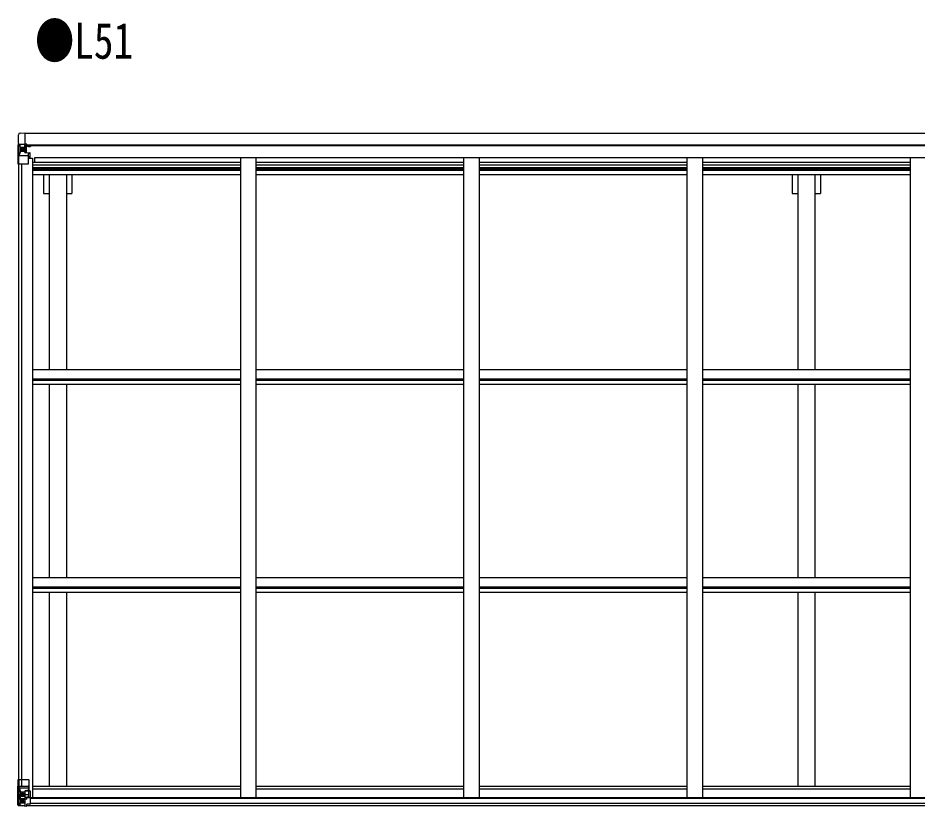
# Model space of a CAD drawing. Units: millimetres, scale not verified. Extents: x -14718 to 14718, y -10395 to 10395.
# Drawn here: x -3181 to -295, y 235 to 2762 of the extents above; entities that cross this region are included whole.
import ezdxf
from ezdxf.enums import TextEntityAlignment as Align

# ---------------------------------------------------------------- set-up
doc = ezdxf.new("R2010")
doc.units = ezdxf.units.MM
doc.header["$LTSCALE"] = 40
for name, color, linetype in [('0-2_USER1', 3, 'Continuous'), ('0-4_YKK_13', 4, 'Continuous'), ('0-5_YKK_A1', 4, 'Continuous')]:
    doc.layers.add(name, color=color, linetype=linetype)
doc.styles.add('ＭＳ ゴシック', font='')
doc.styles.get('ＭＳ ゴシック').set_extended_font_data('MS Gothic')

msp = doc.modelspace()

# ---------------------------------------------------------------- linework, layer by layer
at = {"layer": '0-4_YKK_13'}
for p, q in [((-3179.67, 2360.09), (-3179.67, 2387.48)), ((-3180.97, 2354.97), (-3180.97, 2354.94)), ((-3180.03, 2355.98), (-3180.03, 2355.98)), ((-3180.03, 2355.93), (-3180.03, 2355.97)), ((-3171.06, 2356.36), (-3178.98, 2355.89)), ((-3178.12, 2354.92), (-3178.13, 2354.85)), ((-3178.13, 2294.26), (-3178.13, 2354.85)), ((-3174.16, 2351.47), (-3176.89, 2355.14)), ((-3173.3, 2347.97), (-3170.97, 2348.03)), ((-3173.3, 2334.49), (-3173.3, 2347.97)), ((-3158.97, 2357.15), (-3170.97, 2356.37)), ((-3170.97, 2348.02), (-3158.97, 2348.02)), ((-3165.49, 2340.82), (-3165.49, 2339.86)), ((-3159.97, 2348.02), (-3158.97, 2348.02)), ((-3152.47, 2357.66), (-3158.97, 2357.26)), ((-3158.97, 2331.17), (-3158.97, 2357.26)), ((-3158.97, 2356.38), (-3152.47, 2356.78)), ((-3157.47, 2351.56), (-3158.97, 2351.56)), ((-3157.47, 2348.02), (-3158.97, 2348.02)), ((-3152.47, 2355.85), (-3157.47, 2355.76)), ((-3156.97, 2351.2), (-3157.47, 2351.2)), ((-3153.47, 2346.27), (-3157.47, 2346.27)), ((-3153.47, 2338.06), (-3157.47, 2338.06)), ((-3157.36, 2349.9), (-3153.47, 2349.9)), ((-3156.97, 2352.22), (-3156.97, 2350.27)), ((-3148.97, 2352.22), (-3156.97, 2352.22)), ((-3148.97, 2352.2), (-3156.97, 2352.2)), ((-3146.97, 2350.36), (-3156.97, 2350.27)), ((-3156.97, 2350.1), (-3156.97, 2350.27)), ((-3156.97, 2350.27), (-3156.97, 2350.27)), ((-3153.47, 2330.16), (-3153.47, 2350.13)), ((-3152.47, 2356.78), (-3152.47, 2357.66)), ((-3152.47, 2356.26), (-3152.47, 2356.78)), ((-3152.47, 2356.26), (-3152.47, 2355.85)), ((-3152.47, 2355.85), (-3152.47, 2355.03)), ((-3147.47, 2355.46), (-3147.47, 2355.03)), ((-3147.17, 2355.46), (-3147.47, 2355.46)), ((-3147.17, 2355.46), (-3145.48, 2355.03)), ((-3146.97, 2351.96), (-3141.97, 2351.96)), ((-3146.97, 2350.36), (-3146.97, 2351.96)), ((-3141.97, 2352.89), (-3141.97, 2351.96)), ((-3141.97, 2351.96), (-3140.97, 2351.96)), ((-3140.97, 2351.96), (-3140.97, 2352.89)), ((-3140.97, 2351.96), (-3140.97, 2350.4)), ((-3140.97, 2350.28), (-3140.97, 2350.4)), ((-3177.58, 2321.15), (-3173.44, 2333.23)), ((-3177.58, 2321.15), (-3170.97, 2320.93)), ((-3170.97, 2334.46), (-3173.3, 2334.49)), ((-3170.97, 2334.46), (-3158.97, 2334.46)), ((-3170.97, 2334.46), (-3170.97, 2334.46)), ((-3170.97, 2320.93), (-3146.97, 2320.93)), ((-3157.47, 2334.46), (-3158.97, 2334.46)), ((-3158.14, 2330.91), (-3147.79, 2329.25)), ((-3158.14, 2330.27), (-3158.14, 2330.91)), ((-3147.79, 2328.62), (-3158.14, 2330.27)), ((-3147.79, 2329.25), (-3147.79, 2328.62)), ((-3147.52, 2329.18), (-3143.47, 2329.14)), ((-3146.97, 2295.26), (-3146.97, 2328.36)), ((-3142.47, 2317.26), (-3146.97, 2317.26)), ((-3142.47, 2329.13), (-3143.47, 2329.14)), ((-3143.47, 2327.41), (-3142.47, 2327.41)), ((-3142.47, 2312.92), (-3142.47, 2329.13)), ((-3178.13, 2294.26), (-3147.97, 2294.26)), ((-3180.65, 319.77), (-3147.65, 319.77)), ((-3180.65, 259.06), (-3180.65, 319.77)), ((-3177.81, 319.77), (-3177.81, 259.18)), ((-3146.65, 318.77), (-3146.65, 285.67)), ((-3180.97, 298.29), (-3147.97, 298.29)), ((-3180.97, 237.58), (-3180.97, 298.29)), ((-3178.12, 298.29), (-3178.12, 237.7)), ((-3177.27, 292.88), (-3170.65, 293.1)), ((-3177.27, 292.88), (-3173.12, 280.8)), ((-3170.65, 293.1), (-3146.65, 293.1)), ((-3146.97, 297.29), (-3146.97, 264.19)), ((-3177.58, 271.41), (-3170.97, 271.62)), ((-3177.58, 271.41), (-3173.44, 259.32)), ((-3173.84, 262.56), (-3176.58, 258.89)), ((-3170.65, 279.57), (-3172.99, 279.54)), ((-3172.99, 279.54), (-3172.99, 266.06)), ((-3172.99, 266.06), (-3170.65, 266.01)), ((-3170.97, 271.62), (-3146.97, 271.62)), ((-3170.65, 279.57), (-3170.65, 279.57)), ((-3158.65, 279.57), (-3170.65, 279.57)), ((-3170.65, 266.01), (-3158.65, 266.01)), ((-3166.13, 273.21), (-3166.13, 274.17)), ((-3158.97, 262.07), (-3152.47, 262.07)), ((-3158.97, 262.07), (-3158.97, 235.29)), ((-3158.65, 283.55), (-3152.15, 283.55)), ((-3158.65, 283.55), (-3158.65, 256.77)), ((-3147.79, 263.93), (-3158.14, 262.28)), ((-3158.14, 262.28), (-3158.14, 262.07)), ((-3147.48, 285.41), (-3157.83, 283.76)), ((-3157.83, 283.76), (-3157.83, 283.55)), ((-3155.44, 262.07), (-3147.79, 263.3)), ((-3155.13, 283.55), (-3147.48, 284.78)), ((-3152.47, 262.07), (-3143.47, 262.04)), ((-3152.15, 283.55), (-3143.15, 283.52)), ((-3152.15, 256.37), (-3152.15, 262.31)), ((-3143.15, 261.74), (-3152.15, 261.69)), ((-3147.79, 263.3), (-3147.79, 263.93)), ((-3147.48, 284.78), (-3147.48, 285.41)), ((-3142.47, 261.13), (-3142.47, 240.98)), ((-3142.15, 282.61), (-3142.15, 262.46)), ((-3180.03, 236.62), (-3180.03, 236.57)), ((-3179.72, 258.1), (-3179.72, 258.05)), ((-3171.06, 236.19), (-3178.98, 236.66)), ((-3170.75, 257.67), (-3178.67, 258.14)), ((-3178.12, 237.63), (-3178.12, 237.7)), ((-3177.81, 259.11), (-3177.81, 259.18)), ((-3174.16, 241.08), (-3176.89, 237.41)), ((-3170.97, 258.09), (-3173.3, 258.06)), ((-3173.3, 258.06), (-3173.3, 244.58)), ((-3173.3, 244.58), (-3170.97, 244.53)), ((-3170.97, 258.09), (-3170.97, 258.09)), ((-3158.97, 258.09), (-3170.97, 258.09)), ((-3170.97, 244.53), (-3158.97, 244.53)), ((-3158.97, 235.4), (-3170.97, 236.18)), ((-3158.65, 256.88), (-3170.65, 257.66)), ((-3166.45, 251.73), (-3166.45, 252.69)), ((-3152.47, 234.89), (-3152.47, 240.83)), ((-3143.47, 240.26), (-3152.47, 240.21))]:
    msp.add_line(p, q, dxfattribs=at)
for points in [[(-3174.46, 2392.97), (-3158.97, 2393.78), (-3158.97, 2357.26)], [(-3180.97, 2354.94), (-3180.97, 2294.26), (-3178.13, 2294.26)], [(-3180.03, 2355.98), (-3170.97, 2356.53), (-3158.97, 2357.26)], [(-3167.41, 2341.78), (-3168.37, 2341.78), (-3168.37, 2342.74), (-3167.41, 2342.74)], [(-3166.45, 2343.7), (-3166.45, 2344.66), (-3165.49, 2344.66), (-3165.49, 2343.7)], [(-3165.49, 2339.86), (-3166.45, 2339.86), (-3166.45, 2340.82)], [(-3164.53, 2342.74), (-3163.57, 2342.74), (-3163.57, 2341.78), (-3164.53, 2341.78)], [(-3152.47, 2356.26), (-3157.47, 2356.26), (-3157.47, 2330.8)], [(-3156.97, 2351.2), (-3148.97, 2351.2), (-3148.97, 2352.89)], [(-3141.97, 2350.24), (-3156.97, 2350.1), (-3156.97, 2350.1)], [(-3146.97, 2350.36), (-3146.97, 2350.35), (-3140.97, 2350.4)], [(-3143.47, 2329.14), (-3143.47, 2327.41), (-3146.97, 2327.39)], [(-3167.09, 271.29), (-3168.05, 271.29), (-3168.05, 272.25), (-3167.09, 272.25)], [(-3166.13, 274.17), (-3165.17, 274.17), (-3165.17, 273.21)], [(-3165.17, 270.33), (-3165.17, 269.37), (-3166.13, 269.37), (-3166.13, 270.33)], [(-3164.21, 272.25), (-3163.25, 272.25), (-3163.25, 271.29), (-3164.21, 271.29)], [(-3142.15, 262.46), (-3142.17, 262.35), (-3152.15, 262.31)], [(-3180.03, 236.57), (-3170.97, 236.02), (-3152.47, 234.89)], [(-3179.72, 258.05), (-3170.65, 257.5), (-3152.15, 256.37)], [(-3167.41, 249.81), (-3168.37, 249.81), (-3168.37, 250.77), (-3167.41, 250.77)], [(-3166.45, 252.69), (-3165.49, 252.69), (-3165.49, 251.73)], [(-3165.49, 248.85), (-3165.49, 247.89), (-3166.45, 247.89), (-3166.45, 248.85)], [(-3164.53, 250.77), (-3163.57, 250.77), (-3163.57, 249.81), (-3164.53, 249.81)], [(-3142.47, 240.98), (-3142.48, 240.87), (-3152.47, 240.83)]]:
    msp.add_lwpolyline(points, dxfattribs=at)
for centre in [(-3165.97, 2342.26), (-3165.65, 271.77), (-3165.97, 250.29)]:
    msp.add_circle(centre, 5.3, dxfattribs=at)
for centre, radius, start, end in [((-3174.17, 2387.48), 5.5, 93, 180), ((-3179.97, 2354.98), 1, 93.50017, 180.00079), ((-3179.97, 2354.97), 0.999, 93.4424, 179.95083), ((-3179.97, 2354.93), 0.999, 93.4424, 179.95083), ((-3174.17, 2360.09), 5.5, 180, 226.41842), ((-3178.81, 2368.58), 12.7, 269.24466, 275.10311), ((-3176.84, 2354.97), 1.28, 131.17831, 182.45895), ((-3167.41, 2343.7), 0.96, 270, 0), ((-3167.41, 2340.82), 0.96, 0, 90), ((-3164.53, 2343.7), 0.96, 180, 270), ((-3164.53, 2340.82), 0.96, 90, 180), ((-3156.97, 2352.72), 0.5, 179.99802, 269.99691), ((-3156.97, 2352.7), 0.5, 180.00109, 270.00109), ((-3156.97, 2349.77), 0.5, 90.52895, 180.04464), ((-3156.96, 2349.59), 0.513, 91.88028, 181.04707), ((-3141.83, 2357.92), 7.69, 268.96999, 276.43426), ((-3158.03, 2331.84), 0.937, 182.32209, 263.26766), ((-3158.03, 2331.2), 0.937, 182.32209, 263.26766), ((-3147.9, 2328.32), 0.937, 2.32209, 83.26766), ((-3147.9, 2327.69), 0.937, 2.32209, 83.26766), ((-3147.97, 2295.26), 1, 270, 0), ((-3147.65, 318.77), 1, 0, 90), ((-3147.97, 297.29), 1, 0, 90), ((-3167.09, 273.21), 0.96, 270, 0), ((-3167.09, 270.33), 0.96, 0, 90), ((-3164.21, 273.21), 0.96, 180, 270), ((-3164.21, 270.33), 0.96, 90, 180), ((-3158.03, 261.35), 0.937, 96.73234, 129.06602), ((-3157.72, 282.83), 0.937, 96.73234, 129.06602), ((-3147.9, 264.86), 0.937, 276.73234, 357.67791), ((-3147.9, 264.23), 0.937, 276.73234, 357.67791), ((-3147.59, 286.34), 0.937, 276.73234, 357.67791), ((-3147.59, 285.71), 0.937, 276.73234, 357.67791), ((-3179.97, 237.62), 0.999, 180.04917, 266.5576), ((-3179.97, 237.58), 0.999, 180.04917, 266.5576), ((-3179.97, 237.57), 1, 179.99921, 266.49983), ((-3179.66, 259.1), 0.999, 180.04917, 266.5576), ((-3179.66, 259.06), 0.999, 180.04917, 266.5576), ((-3179.65, 259.05), 1, 179.99921, 266.49983), ((-3178.81, 223.97), 12.7, 84.89689, 90.75534), ((-3178.5, 245.45), 12.7, 84.89689, 90.75534), ((-3176.84, 237.58), 1.28, 177.54105, 228.82169), ((-3176.53, 259.06), 1.28, 177.54105, 228.82169), ((-3167.41, 251.73), 0.96, 270, 0), ((-3167.41, 248.85), 0.96, 0, 90), ((-3164.53, 251.73), 0.96, 180, 270), ((-3164.53, 248.85), 0.96, 90, 180)]:
    msp.add_arc(centre, radius, start, end, dxfattribs=at)
for centre, major_axis, ratio, start_param, end_param in [((-2979.03, 2368.29), (201, 12.36), 0.060933, 3.1373463, 3.1378449), ((-3178.03, 2356.05), (2, 0.12), 0.060933, 3.1378449, 4.2119296), ((-3177.84, 2352.96), (-0.02, 3), 0.466854, 5.5234897, 6.1575023), ((-3176.17, 2347.89), (0.03, 5), 0.573921, 4.7320603, 5.5159136), ((-3252.72, 2348.02), (81.75, 0), 0.061163, 0, 0.0007725), ((-3176.86, 2323.49), (0.85, 2.32), 0.403757, 2.3087461, 3.2744049), ((-3174.7, 2334.52), (0, 3), 0.468246, 4.2703918, 4.7058971), ((-3176.54, 290.54), (0.85, -2.32), 0.403757, 3.0087805, 3.9744392), ((-3176.86, 269.06), (0.85, -2.32), 0.403757, 3.0087805, 3.9744392), ((-3175.86, 266.14), (0.03, -5), 0.573921, 0.7672717, 1.551125), ((-3174.39, 279.51), (0, -3), 0.468246, 1.5772882, 2.0127935), ((-3252.4, 266.01), (81.75, 0), 0.061163, 6.2824128, 6.2831853), ((-3143.47, 261.13), (1, -0.021), 0.906239, 0.0187047, 1.589501), ((-3143.15, 282.61), (1, -0.021), 0.906239, 0.0187047, 1.589501), ((-3143.15, 262.45), (1, 0.012), 0.707053, 4.7036637, 6.124411), ((-3178.03, 236.5), (2, -0.12), 0.060933, 2.0712557, 3.1453404), ((-2979.03, 224.26), (201, -12.36), 0.060933, 3.1453404, 3.145839), ((-3177.72, 257.98), (2, -0.12), 0.060933, 2.0712557, 3.1453404), ((-2978.72, 245.74), (201, -12.36), 0.060933, 3.1453404, 3.145839), ((-3177.84, 239.59), (-0.02, -3), 0.466854, 0.125683, 0.7596956), ((-3177.52, 261.07), (-0.02, -3), 0.466854, 0.125683, 0.7596956), ((-3176.17, 244.67), (0.03, -5), 0.573921, 0.7672717, 1.551125), ((-3174.7, 258.03), (0, -3), 0.468246, 1.5772882, 2.0127935), ((-3252.72, 244.53), (81.75, 0), 0.061163, 6.2824128, 6.2831853), ((-3143.47, 240.97), (1, 0.012), 0.707053, 4.7036637, 6.124411)]:
    msp.add_ellipse(centre, major_axis=major_axis, ratio=ratio, start_param=start_param, end_param=end_param, dxfattribs=at)
at = {"layer": '0-5_YKK_A1'}
for p, q in [((-3158.97, 2392.53), (1853.03, 2392.53)), ((-3157.47, 2355.03), (1851.53, 2355.03)), ((-3157.47, 2352.89), (1851.53, 2352.89)), ((-3146.97, 2312.92), (-3133.97, 2312.92)), ((-3133.97, 2312.92), (-3133.97, 262.27)), ((-3126.47, 2299.23), (-3126.47, 2314.75)), ((-3126.47, 2314.75), (1820.53, 2314.75)), ((-2467.97, 2314.73), (-2467.97, 262.27)), ((-2417.97, 2314.73), (-2417.97, 262.27)), ((-1751.97, 2314.73), (-1751.97, 262.27)), ((-1701.97, 2314.73), (-1701.97, 262.27)), ((-1035.97, 2314.73), (-1035.97, 262.27)), ((-985.97, 2314.73), (-985.97, 262.27)), ((-319.97, 2314.73), (-319.97, 262.27)), ((-3178.97, 2294.26), (-3178.97, 298.29)), ((-3169.27, 2294.26), (-3169.27, 298.29)), ((-3133.97, 2299.23), (-2467.97, 2299.23)), ((-3133.97, 2290.84), (-2467.97, 2290.84)), ((-3133.97, 2282.64), (-2467.97, 2282.64)), ((-2417.97, 2299.23), (-1751.97, 2299.23)), ((-2417.97, 2290.84), (-1751.97, 2290.84)), ((-2417.97, 2282.64), (-1751.97, 2282.64)), ((-1701.97, 2299.23), (-1035.97, 2299.23)), ((-1701.97, 2290.84), (-1035.97, 2290.84)), ((-1701.97, 2282.64), (-1035.97, 2282.64)), ((-985.97, 2299.23), (-319.97, 2299.23)), ((-985.97, 2290.84), (-319.97, 2290.84)), ((-985.97, 2282.64), (-319.97, 2282.64)), ((-3133.97, 2278.71), (-2467.97, 2278.71)), ((-3133.97, 2273.63), (-2467.97, 2273.63)), ((-3133.97, 2260.63), (-2467.97, 2260.63)), ((-3080.97, 2260.63), (-3080.97, 1633.97)), ((-3025.97, 2260.63), (-3025.97, 1633.97)), ((-3008.27, 2260.63), (-3008.27, 2199.53)), ((-2417.97, 2278.71), (-1751.97, 2278.71)), ((-2417.97, 2273.63), (-1751.97, 2273.63)), ((-2417.97, 2260.63), (-1751.97, 2260.63)), ((-1701.97, 2278.71), (-1035.97, 2278.71)), ((-1701.97, 2273.63), (-1035.97, 2273.63)), ((-1701.97, 2260.63), (-1035.97, 2260.63)), ((-985.97, 2278.71), (-319.97, 2278.71)), ((-985.97, 2273.63), (-319.97, 2273.63)), ((-985.97, 2260.63), (-319.97, 2260.63)), ((-680.47, 2260.63), (-680.47, 1633.97)), ((-625.47, 2260.63), (-625.47, 1633.97)), ((-607.77, 2260.63), (-607.77, 2199.53)), ((-3025.97, 2199.53), (-3008.27, 2199.53)), ((-625.47, 2199.53), (-607.77, 2199.53)), ((-2467.97, 1633.97), (-3133.94, 1633.97)), ((-1751.97, 1633.97), (-2417.97, 1633.97)), ((-1035.97, 1633.97), (-1701.97, 1633.97)), ((-319.97, 1633.97), (-985.97, 1633.97)), ((-2467.97, 1604.23), (-3133.94, 1604.23)), ((-2467.97, 1599.69), (-3133.94, 1599.69)), ((-1751.97, 1604.23), (-2417.97, 1604.23)), ((-1751.97, 1599.69), (-2417.97, 1599.69)), ((-1035.97, 1604.23), (-1701.97, 1604.23)), ((-1035.97, 1599.69), (-1701.97, 1599.69)), ((-319.97, 1604.23), (-985.97, 1604.23)), ((-319.97, 1599.69), (-985.97, 1599.69)), ((-2467.97, 1586.68), (-3133.94, 1586.68)), ((-3080.97, 1586.68), (-3080.97, 966.98)), ((-3025.97, 1586.68), (-3025.97, 966.98)), ((-1751.97, 1586.68), (-2417.97, 1586.68)), ((-1035.97, 1586.68), (-1701.97, 1586.68)), ((-319.97, 1586.68), (-985.97, 1586.68)), ((-680.47, 1586.68), (-680.47, 966.98)), ((-625.47, 1586.68), (-625.47, 966.98)), ((-2467.97, 966.98), (-3133.94, 966.98)), ((-1751.97, 966.98), (-2417.97, 966.98)), ((-1035.97, 966.98), (-1701.97, 966.98)), ((-319.97, 966.98), (-985.97, 966.98)), ((-2467.97, 937.24), (-3133.94, 937.24)), ((-2467.97, 932.7), (-3133.94, 932.7)), ((-1751.97, 937.24), (-2417.97, 937.24)), ((-1751.97, 932.7), (-2417.97, 932.7)), ((-1035.97, 937.24), (-1701.97, 937.24)), ((-1035.97, 932.7), (-1701.97, 932.7)), ((-319.97, 937.24), (-985.97, 937.24)), ((-319.97, 932.7), (-985.97, 932.7)), ((-2467.97, 919.68), (-3133.94, 919.68)), ((-3080.97, 919.68), (-3080.97, 298.44)), ((-3025.97, 919.68), (-3025.97, 298.44)), ((-1751.97, 919.68), (-2417.97, 919.68)), ((-1035.97, 919.68), (-1701.97, 919.68)), ((-319.97, 919.68), (-985.97, 919.68)), ((-680.47, 919.68), (-680.47, 298.44)), ((-625.47, 919.68), (-625.47, 298.44)), ((-3133.97, 298.44), (-2467.97, 298.44)), ((-3133.97, 290.09), (-2467.97, 290.09)), ((-2417.97, 298.44), (-1751.97, 298.44)), ((-2417.97, 290.09), (-1751.97, 290.09)), ((-1701.97, 298.44), (-1035.97, 298.44)), ((-1701.97, 290.09), (-1035.97, 290.09)), ((-985.97, 298.44), (-319.97, 298.44)), ((-985.97, 290.09), (-319.97, 290.09)), ((-3154.23, 262.27), (1848.3, 262.27)), ((-3142.47, 260), (1836.53, 260)), ((-3152.47, 236.49), (1846.53, 236.49)), ((-3142.47, 244.39), (1836.53, 244.39))]:
    msp.add_line(p, q, dxfattribs=at)
for points in [[(-3098.67, 2260.63), (-3098.67, 2199.53), (-3080.97, 2199.53)], [(-698.17, 2260.63), (-698.17, 2199.53), (-680.47, 2199.53)]]:
    msp.add_lwpolyline(points, dxfattribs=at)

# ---------------------------------------------------------------- texts
at = {"layer": '0-2_USER1', "style": 'ＭＳ ゴシック', "width": 0.8}
msp.add_text('●L51', height=115.5, dxfattribs=at).set_placement((-3126.53, 2596.65), align=Align.BOTTOM_LEFT)

doc.saveas('drawing.dxf')
